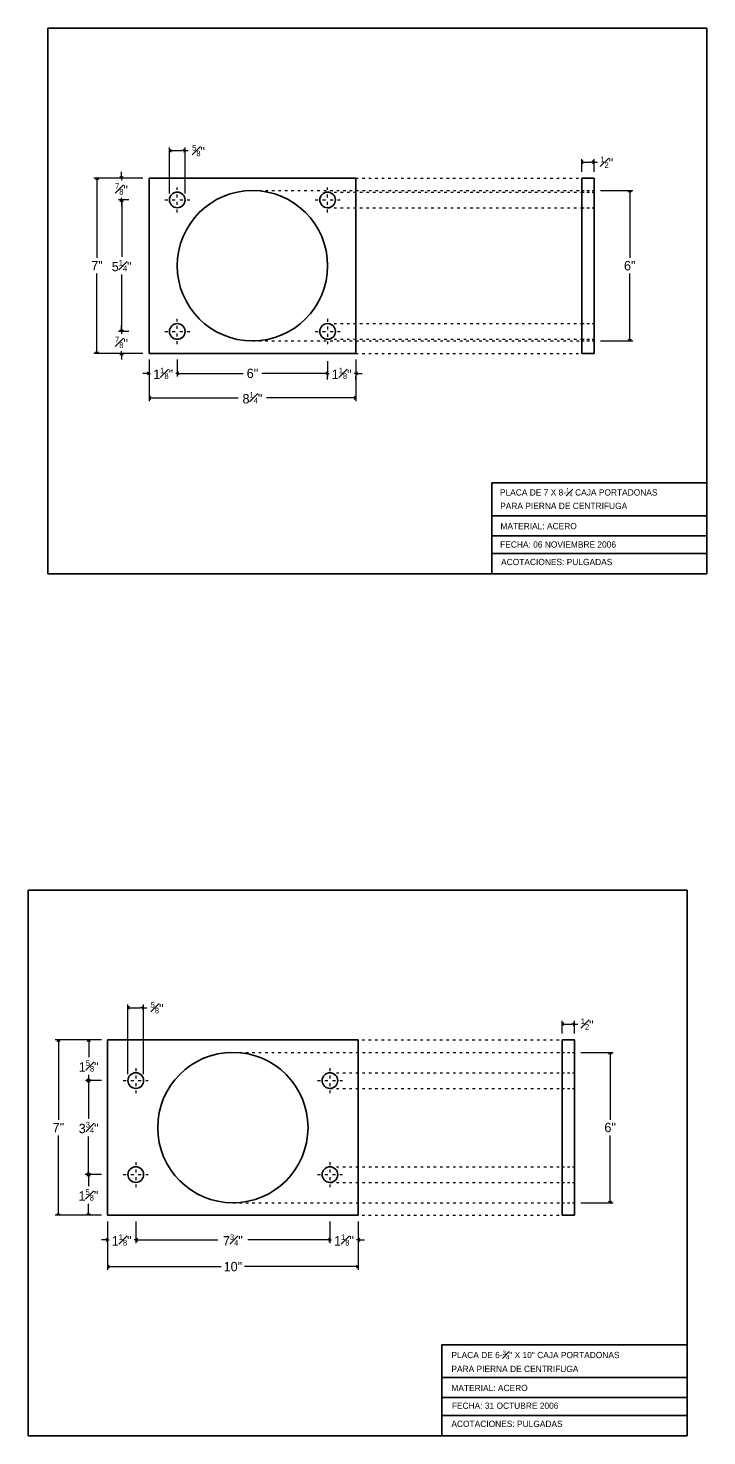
# Model space of a CAD drawing. Header units: inches. Extents: x 52.9 to 123.8, y 128.3 to 184.5.
# Drawn here: x 52.9 to 80, y 128.3 to 184.5 of the extents above; entities that cross this region are included whole.
import ezdxf

# ---------------------------------------------------------------- set-up
doc = ezdxf.new("R2010")
doc.units = ezdxf.units.IN
doc.linetypes.add('ACAD_ISO03W100', pattern=[30, 12, -18])
doc.linetypes.add('PUNTOS2', pattern=[3.175, 0, -3.175])
doc.layers.get('0').update_dxf_attribs({"lineweight": 35})
doc.layers.get('Defpoints').update_dxf_attribs({"color": 253})
for name, color, linetype in [('CAPA1', 7, 'ACAD_ISO03W100'), ('Capa5', 7, 'PUNTOS2'), ('COTAS', 7, 'Continuous'), ('LETRAS', 7, 'Continuous')]:
    doc.layers.add(name, color=color, linetype=linetype)
doc.dimstyles.new('ISO-25', dxfattribs={"dimtxt": 0.375, "dimasz": 0.125, "dimexe": 0.125, "dimexo": 0.25, "dimgap": 0.125, "dimtad": 0, "dimtih": 1, "dimtoh": 1, "dimdec": 7, "dimdsep": 46, "dimlunit": 4, "dimtxsty": 'Standard', "dimblk": 'OPEN90', "dimcen": 0, "dimadec": 0, "dimazin": 0, "dimtfac": 0.6, "dimtdec": 7, "dimtmove": 0, "dimatfit": 3, "dimfxl": 0, "dimfrac": 1, "dimarcsym": 0})

# ---------------------------------------------------------------- blocks, each defined once
blk = doc.blocks.new('_Open90')
at = {"color": 0, "linetype": 'ByBlock', "lineweight": -2}
for p, q in [((0, 0), (-1, 0)), ((-0.5, 0.5), (0, 0)), ((0, 0), (-0.5, -0.5))]:
    blk.add_line(p, q, dxfattribs=at)
blk = doc.blocks.new('*D7')
at = {"layer": 'COTAS', "color": 0, "lineweight": -2}
for p, q in [((75.759, 177.977), (77.051, 177.977)), ((76.926, 177.852), (76.926, 175.289)), ((76.926, 172.102), (76.926, 174.664)), ((75.759, 171.977), (77.051, 171.977))]:
    blk.add_line(p, q, dxfattribs=at)
at = {"layer": 'Defpoints', "color": 0}
for p in [(75.509, 177.977), (75.509, 171.977), (76.926, 171.977)]:
    blk.add_point(p, dxfattribs=at)
at = {"layer": 'COTAS', "color": 0, "lineweight": -2, "xscale": 0.125, "yscale": 0.125, "zscale": 0.125}
for p, rotation in [((76.926, 177.977), 90), ((76.926, 171.977), 270)]:
    blk.add_blockref('_Open90', p, dxfattribs=dict(at, rotation=rotation))
at = {"layer": 'COTAS', "color": 0, "insert": (76.926, 174.977), "char_height": 0.375, "attachment_point": 5}
blk.add_mtext('6"', dxfattribs=at)
blk = doc.blocks.new('*D8')
at = {"layer": 'COTAS', "color": 0, "lineweight": -2}
for p, q in [((57.491, 178.477), (55.536, 178.477)), ((55.661, 178.352), (55.661, 175.289)), ((55.661, 171.602), (55.661, 174.664)), ((57.491, 171.477), (55.536, 171.477))]:
    blk.add_line(p, q, dxfattribs=at)
at = {"layer": 'Defpoints', "color": 0}
for p in [(57.741, 178.477), (55.661, 171.477), (57.741, 171.477)]:
    blk.add_point(p, dxfattribs=at)
at = {"layer": 'COTAS', "color": 0, "lineweight": -2, "xscale": 0.125, "yscale": 0.125, "zscale": 0.125}
for p, rotation in [((55.661, 178.477), 90), ((55.661, 171.477), 270)]:
    blk.add_blockref('_Open90', p, dxfattribs=dict(at, rotation=rotation))
at = {"layer": 'COTAS', "color": 0, "insert": (55.661, 174.977), "char_height": 0.375, "attachment_point": 5}
blk.add_mtext('7"', dxfattribs=at)
blk = doc.blocks.new('*D9')
at = {"layer": 'COTAS', "color": 0, "lineweight": -2}
for p, q in [((57.741, 171.227), (57.741, 169.577)), ((65.991, 171.227), (65.991, 169.577)), ((57.866, 169.702), (61.303, 169.702)), ((65.866, 169.702), (62.428, 169.702))]:
    blk.add_line(p, q, dxfattribs=at)
at = {"layer": 'Defpoints', "color": 0}
for p in [(57.741, 171.477), (65.991, 171.477), (65.991, 169.702)]:
    blk.add_point(p, dxfattribs=at)
at = {"layer": 'COTAS', "color": 0, "lineweight": -2, "xscale": 0.125, "yscale": 0.125, "zscale": 0.125, "rotation": 180}
blk.add_blockref('_Open90', (57.741, 169.702), dxfattribs=at)
at = {"layer": 'COTAS', "color": 0, "lineweight": -2, "xscale": 0.125, "yscale": 0.125, "zscale": 0.125}
blk.add_blockref('_Open90', (65.991, 169.702), dxfattribs=at)
at = {"layer": 'COTAS', "color": 0, "insert": (61.866, 169.702), "char_height": 0.375, "attachment_point": 5}
blk.add_mtext('8{\\H0.600000x;\\S1#4;}"', dxfattribs=at)
blk = doc.blocks.new('*D10')
at = {"layer": 'COTAS', "color": 0, "lineweight": -2}
for p, q in [((75.009, 178.727), (75.009, 179.232)), ((75.509, 178.727), (75.509, 179.232)), ((75.134, 179.107), (75.384, 179.107)), ((75.509, 179.107), (75.634, 179.107))]:
    blk.add_line(p, q, dxfattribs=at)
at = {"layer": 'Defpoints', "color": 0}
for p in [(75.509, 179.107), (75.009, 178.477), (75.509, 178.477)]:
    blk.add_point(p, dxfattribs=at)
at = {"layer": 'COTAS', "color": 0, "lineweight": -2, "xscale": 0.125, "yscale": 0.125, "zscale": 0.125, "rotation": 180}
blk.add_blockref('_Open90', (75.009, 179.107), dxfattribs=at)
at = {"layer": 'COTAS', "color": 0, "lineweight": -2, "xscale": 0.125, "yscale": 0.125, "zscale": 0.125}
blk.add_blockref('_Open90', (75.509, 179.107), dxfattribs=at)
at = {"layer": 'COTAS', "color": 0, "insert": (76.009, 179.107), "char_height": 0.375, "attachment_point": 5}
blk.add_mtext('{\\H0.600000x;\\S1#2;}"', dxfattribs=at)
blk = doc.blocks.new('*D11')
at = {"layer": 'COTAS', "color": 0, "lineweight": -2}
for p, q in [((57.741, 171.227), (57.741, 170.556)), ((58.866, 171.227), (58.866, 170.556)), ((57.616, 170.681), (57.491, 170.681)), ((57.741, 170.681), (57.803, 170.681)), ((58.866, 170.681), (58.803, 170.681)), ((58.991, 170.681), (59.116, 170.681))]:
    blk.add_line(p, q, dxfattribs=at)
at = {"layer": 'Defpoints', "color": 0}
for p in [(57.741, 171.477), (58.866, 171.477), (58.866, 170.681)]:
    blk.add_point(p, dxfattribs=at)
at = {"layer": 'COTAS', "color": 0, "lineweight": -2, "xscale": 0.125, "yscale": 0.125, "zscale": 0.125}
blk.add_blockref('_Open90', (57.741, 170.681), dxfattribs=at)
at = {"layer": 'COTAS', "color": 0, "lineweight": -2, "xscale": 0.125, "yscale": 0.125, "zscale": 0.125, "rotation": 180}
blk.add_blockref('_Open90', (58.866, 170.681), dxfattribs=at)
at = {"layer": 'COTAS', "color": 0, "insert": (58.303, 170.681), "char_height": 0.375, "attachment_point": 5}
blk.add_mtext('1{\\H0.600000x;\\S1#8;}"', dxfattribs=at)
blk = doc.blocks.new('*D12')
at = {"layer": 'COTAS', "color": 0, "lineweight": -2}
for p, q in [((64.741, 170.679), (64.616, 170.679)), ((64.866, 170.679), (64.928, 170.679)), ((64.866, 170.431), (64.866, 170.554)), ((65.991, 170.679), (65.928, 170.679)), ((65.991, 170.431), (65.991, 170.554)), ((66.116, 170.679), (66.241, 170.679))]:
    blk.add_line(p, q, dxfattribs=at)
at = {"layer": 'Defpoints', "color": 0}
for p in [(64.866, 170.681), (65.991, 170.681), (65.991, 170.679)]:
    blk.add_point(p, dxfattribs=at)
at = {"layer": 'COTAS', "color": 0, "lineweight": -2, "xscale": 0.125, "yscale": 0.125, "zscale": 0.125}
blk.add_blockref('_Open90', (64.866, 170.679), dxfattribs=at)
at = {"layer": 'COTAS', "color": 0, "lineweight": -2, "xscale": 0.125, "yscale": 0.125, "zscale": 0.125, "rotation": 180}
blk.add_blockref('_Open90', (65.991, 170.679), dxfattribs=at)
at = {"layer": 'COTAS', "color": 0, "insert": (65.428, 170.679), "char_height": 0.375, "attachment_point": 5}
blk.add_mtext('1{\\H0.600000x;\\S1#8;}"', dxfattribs=at)
blk = doc.blocks.new('*D13')
at = {"layer": 'COTAS', "color": 0, "lineweight": -2}
for p, q in [((58.866, 171.164), (58.866, 170.554)), ((64.866, 171.164), (64.866, 170.554)), ((58.991, 170.679), (61.491, 170.679)), ((64.741, 170.679), (62.241, 170.679))]:
    blk.add_line(p, q, dxfattribs=at)
at = {"layer": 'Defpoints', "color": 0}
for p in [(58.866, 171.414), (64.866, 171.414), (64.866, 170.679)]:
    blk.add_point(p, dxfattribs=at)
at = {"layer": 'COTAS', "color": 0, "lineweight": -2, "xscale": 0.125, "yscale": 0.125, "zscale": 0.125, "rotation": 180}
blk.add_blockref('_Open90', (58.866, 170.679), dxfattribs=at)
at = {"layer": 'COTAS', "color": 0, "lineweight": -2, "xscale": 0.125, "yscale": 0.125, "zscale": 0.125}
blk.add_blockref('_Open90', (64.866, 170.679), dxfattribs=at)
at = {"layer": 'COTAS', "color": 0, "insert": (61.866, 170.679), "char_height": 0.375, "attachment_point": 5}
blk.add_mtext('6"', dxfattribs=at)
blk = doc.blocks.new('*D14')
at = {"layer": 'COTAS', "color": 0, "lineweight": -2}
for p, q in [((56.929, 177.602), (56.521, 177.602)), ((56.646, 177.477), (56.646, 175.327)), ((56.646, 172.477), (56.646, 174.627)), ((56.929, 172.352), (56.521, 172.352))]:
    blk.add_line(p, q, dxfattribs=at)
at = {"layer": 'Defpoints', "color": 0}
for p in [(57.179, 177.602), (56.646, 172.352), (57.179, 172.352)]:
    blk.add_point(p, dxfattribs=at)
at = {"layer": 'COTAS', "color": 0, "lineweight": -2, "xscale": 0.125, "yscale": 0.125, "zscale": 0.125}
for p, rotation in [((56.646, 177.602), 90), ((56.646, 172.352), 270)]:
    blk.add_blockref('_Open90', p, dxfattribs=dict(at, rotation=rotation))
at = {"layer": 'COTAS', "color": 0, "insert": (56.646, 174.977), "char_height": 0.375, "attachment_point": 5}
blk.add_mtext('5{\\H0.600000x;\\S1#4;}"', dxfattribs=at)
blk = doc.blocks.new('*D15')
at = {"layer": 'COTAS', "color": 0, "lineweight": -2}
for p, q in [((56.638, 178.602), (56.638, 178.727)), ((56.866, 178.477), (56.513, 178.477)), ((56.638, 178.477), (56.638, 178.389)), ((56.866, 177.602), (56.513, 177.602)), ((56.638, 177.602), (56.638, 177.689)), ((56.638, 177.477), (56.638, 177.352))]:
    blk.add_line(p, q, dxfattribs=at)
at = {"layer": 'Defpoints', "color": 0}
for p in [(56.638, 178.477), (57.116, 178.477), (57.116, 177.602)]:
    blk.add_point(p, dxfattribs=at)
at = {"layer": 'COTAS', "color": 0, "lineweight": -2, "xscale": 0.125, "yscale": 0.125, "zscale": 0.125}
for p, rotation in [((56.638, 178.477), 270), ((56.638, 177.602), 90)]:
    blk.add_blockref('_Open90', p, dxfattribs=dict(at, rotation=rotation))
at = {"layer": 'COTAS', "color": 0, "insert": (56.638, 178.039), "char_height": 0.375, "attachment_point": 5}
blk.add_mtext('{\\H0.600000x;\\S7#8;}"', dxfattribs=at)
blk = doc.blocks.new('*D16')
at = {"layer": 'COTAS', "color": 0, "lineweight": -2}
for p, q in [((56.638, 172.477), (56.638, 172.602)), ((56.866, 172.352), (56.513, 172.352)), ((56.638, 172.352), (56.638, 172.264)), ((56.866, 171.477), (56.513, 171.477)), ((56.638, 171.477), (56.638, 171.564)), ((56.638, 171.352), (56.638, 171.227))]:
    blk.add_line(p, q, dxfattribs=at)
at = {"layer": 'Defpoints', "color": 0}
for p in [(57.116, 172.352), (56.638, 171.477), (57.116, 171.477)]:
    blk.add_point(p, dxfattribs=at)
at = {"layer": 'COTAS', "color": 0, "lineweight": -2, "xscale": 0.125, "yscale": 0.125, "zscale": 0.125}
for p, rotation in [((56.638, 172.352), 270), ((56.638, 171.477), 90)]:
    blk.add_blockref('_Open90', p, dxfattribs=dict(at, rotation=rotation))
at = {"layer": 'COTAS', "color": 0, "insert": (56.638, 171.914), "char_height": 0.375, "attachment_point": 5}
blk.add_mtext('{\\H0.600000x;\\S7#8;}"', dxfattribs=at)
blk = doc.blocks.new('*D17')
at = {"layer": 'COTAS', "color": 0, "lineweight": -2}
for p, q in [((58.553, 177.852), (58.553, 179.694)), ((58.678, 179.569), (59.053, 179.569)), ((59.178, 177.852), (59.178, 179.694)), ((59.178, 179.569), (59.303, 179.569))]:
    blk.add_line(p, q, dxfattribs=at)
at = {"layer": 'Defpoints', "color": 0}
for p in [(59.178, 179.569), (58.553, 177.602), (59.178, 177.602)]:
    blk.add_point(p, dxfattribs=at)
at = {"layer": 'COTAS', "color": 0, "lineweight": -2, "xscale": 0.125, "yscale": 0.125, "zscale": 0.125, "rotation": 180}
blk.add_blockref('_Open90', (58.553, 179.569), dxfattribs=at)
at = {"layer": 'COTAS', "color": 0, "lineweight": -2, "xscale": 0.125, "yscale": 0.125, "zscale": 0.125}
blk.add_blockref('_Open90', (59.178, 179.569), dxfattribs=at)
at = {"layer": 'COTAS', "color": 0, "insert": (59.716, 179.569), "char_height": 0.375, "attachment_point": 5}
blk.add_mtext('{\\H0.600000x;\\S5#8;}"', dxfattribs=at)
blk = doc.blocks.new('*D22')
at = {"layer": 'COTAS', "color": 0, "lineweight": -2}
for p, q in [((56.897, 142.704), (56.897, 145.488)), ((57.022, 145.363), (57.397, 145.363)), ((57.522, 142.704), (57.522, 145.488)), ((57.522, 145.363), (57.647, 145.363))]:
    blk.add_line(p, q, dxfattribs=at)
at = {"layer": 'Defpoints', "color": 0}
for p in [(57.522, 145.363), (56.897, 142.454), (57.522, 142.454)]:
    blk.add_point(p, dxfattribs=at)
at = {"layer": 'COTAS', "color": 0, "lineweight": -2, "xscale": 0.125, "yscale": 0.125, "zscale": 0.125, "rotation": 180}
blk.add_blockref('_Open90', (56.897, 145.363), dxfattribs=at)
at = {"layer": 'COTAS', "color": 0, "lineweight": -2, "xscale": 0.125, "yscale": 0.125, "zscale": 0.125}
blk.add_blockref('_Open90', (57.522, 145.363), dxfattribs=at)
at = {"layer": 'COTAS', "color": 0, "insert": (58.06, 145.363), "char_height": 0.375, "attachment_point": 5}
blk.add_mtext('{\\H0.600000x;\\S5#8;}"', dxfattribs=at)
blk = doc.blocks.new('*D18')
at = {"layer": 'COTAS', "color": 0, "lineweight": -2}
for p, q in [((56.085, 136.766), (56.085, 134.903)), ((66.085, 136.766), (66.085, 134.903)), ((56.21, 135.028), (60.616, 135.028)), ((65.96, 135.028), (61.554, 135.028))]:
    blk.add_line(p, q, dxfattribs=at)
at = {"layer": 'Defpoints', "color": 0}
for p in [(56.085, 137.016), (66.085, 137.016), (66.085, 135.028)]:
    blk.add_point(p, dxfattribs=at)
at = {"layer": 'COTAS', "color": 0, "lineweight": -2, "xscale": 0.125, "yscale": 0.125, "zscale": 0.125, "rotation": 180}
blk.add_blockref('_Open90', (56.085, 135.028), dxfattribs=at)
at = {"layer": 'COTAS', "color": 0, "lineweight": -2, "xscale": 0.125, "yscale": 0.125, "zscale": 0.125}
blk.add_blockref('_Open90', (66.085, 135.028), dxfattribs=at)
at = {"layer": 'COTAS', "color": 0, "insert": (61.085, 135.028), "char_height": 0.375, "attachment_point": 5}
blk.add_mtext('10"', dxfattribs=at)
blk = doc.blocks.new('*D19')
at = {"layer": 'COTAS', "color": 0, "lineweight": -2}
for p, q in [((55.772, 144.079), (53.995, 144.079)), ((54.12, 143.954), (54.12, 140.891)), ((54.12, 137.204), (54.12, 140.266)), ((55.772, 137.079), (53.995, 137.079))]:
    blk.add_line(p, q, dxfattribs=at)
at = {"layer": 'Defpoints', "color": 0}
for p in [(56.022, 144.079), (54.12, 137.079), (56.022, 137.079)]:
    blk.add_point(p, dxfattribs=at)
at = {"layer": 'COTAS', "color": 0, "lineweight": -2, "xscale": 0.125, "yscale": 0.125, "zscale": 0.125}
for p, rotation in [((54.12, 144.079), 90), ((54.12, 137.079), 270)]:
    blk.add_blockref('_Open90', p, dxfattribs=dict(at, rotation=rotation))
at = {"layer": 'COTAS', "color": 0, "insert": (54.12, 140.579), "char_height": 0.375, "attachment_point": 5}
blk.add_mtext('7"', dxfattribs=at)
blk = doc.blocks.new('*D20')
at = {"layer": 'COTAS', "color": 0, "lineweight": -2}
for p, q in [((55.772, 142.454), (55.203, 142.454)), ((55.328, 142.329), (55.328, 140.929)), ((55.328, 138.829), (55.328, 140.229)), ((55.772, 138.704), (55.203, 138.704))]:
    blk.add_line(p, q, dxfattribs=at)
at = {"layer": 'Defpoints', "color": 0}
for p in [(55.328, 142.454), (56.022, 142.454), (56.022, 138.704)]:
    blk.add_point(p, dxfattribs=at)
at = {"layer": 'COTAS', "color": 0, "lineweight": -2, "xscale": 0.125, "yscale": 0.125, "zscale": 0.125}
for p, rotation in [((55.328, 142.454), 90), ((55.328, 138.704), 270)]:
    blk.add_blockref('_Open90', p, dxfattribs=dict(at, rotation=rotation))
at = {"layer": 'COTAS', "color": 0, "insert": (55.328, 140.579), "char_height": 0.375, "attachment_point": 5}
blk.add_mtext('3{\\H0.600000x;\\S3#4;}"', dxfattribs=at)
blk = doc.blocks.new('*D23')
at = {"layer": 'COTAS', "color": 0, "lineweight": -2}
for p, q in [((55.835, 144.079), (55.204, 144.079)), ((55.329, 143.954), (55.329, 143.388)), ((55.835, 142.454), (55.204, 142.454)), ((55.329, 142.579), (55.329, 142.688))]:
    blk.add_line(p, q, dxfattribs=at)
at = {"layer": 'Defpoints', "color": 0}
for p in [(56.085, 144.079), (55.329, 142.454), (56.085, 142.454)]:
    blk.add_point(p, dxfattribs=at)
at = {"layer": 'COTAS', "color": 0, "lineweight": -2, "xscale": 0.125, "yscale": 0.125, "zscale": 0.125}
for p, rotation in [((55.329, 144.079), 90), ((55.329, 142.454), 270)]:
    blk.add_blockref('_Open90', p, dxfattribs=dict(at, rotation=rotation))
at = {"layer": 'COTAS', "color": 0, "insert": (55.329, 143.038), "char_height": 0.375, "attachment_point": 5}
blk.add_mtext('1{\\H0.600000x;\\S5#8;}"', dxfattribs=at)
blk = doc.blocks.new('*D24')
at = {"layer": 'COTAS', "color": 0, "lineweight": -2}
for p, q in [((55.835, 138.704), (55.195, 138.704)), ((55.32, 138.579), (55.32, 138.241)), ((55.32, 137.204), (55.32, 137.541)), ((55.835, 137.079), (55.195, 137.079))]:
    blk.add_line(p, q, dxfattribs=at)
at = {"layer": 'Defpoints', "color": 0}
for p in [(55.32, 138.704), (56.085, 138.704), (56.085, 137.079)]:
    blk.add_point(p, dxfattribs=at)
at = {"layer": 'COTAS', "color": 0, "lineweight": -2, "xscale": 0.125, "yscale": 0.125, "zscale": 0.125}
for p, rotation in [((55.32, 138.704), 90), ((55.32, 137.079), 270)]:
    blk.add_blockref('_Open90', p, dxfattribs=dict(at, rotation=rotation))
at = {"layer": 'COTAS', "color": 0, "insert": (55.32, 137.891), "char_height": 0.375, "attachment_point": 5}
blk.add_mtext('1{\\H0.600000x;\\S5#8;}"', dxfattribs=at)
blk = doc.blocks.new('*D21')
at = {"layer": 'COTAS', "color": 0, "lineweight": -2}
for p, q in [((57.21, 136.766), (57.21, 135.97)), ((64.96, 136.766), (64.96, 135.97)), ((57.335, 136.095), (60.485, 136.095)), ((64.835, 136.095), (61.685, 136.095))]:
    blk.add_line(p, q, dxfattribs=at)
at = {"layer": 'Defpoints', "color": 0}
for p in [(57.21, 137.016), (64.96, 137.016), (64.96, 136.095)]:
    blk.add_point(p, dxfattribs=at)
at = {"layer": 'COTAS', "color": 0, "lineweight": -2, "xscale": 0.125, "yscale": 0.125, "zscale": 0.125, "rotation": 180}
blk.add_blockref('_Open90', (57.21, 136.095), dxfattribs=at)
at = {"layer": 'COTAS', "color": 0, "lineweight": -2, "xscale": 0.125, "yscale": 0.125, "zscale": 0.125}
blk.add_blockref('_Open90', (64.96, 136.095), dxfattribs=at)
at = {"layer": 'COTAS', "color": 0, "insert": (61.085, 136.095), "char_height": 0.375, "attachment_point": 5}
blk.add_mtext('7{\\H0.600000x;\\S3#4;}"', dxfattribs=at)
blk = doc.blocks.new('*D25')
at = {"layer": 'COTAS', "color": 0, "lineweight": -2}
for p, q in [((56.085, 136.829), (56.085, 135.971)), ((57.21, 136.829), (57.21, 135.971)), ((55.96, 136.096), (55.835, 136.096)), ((56.085, 136.096), (56.147, 136.096)), ((57.21, 136.096), (57.147, 136.096)), ((57.335, 136.096), (57.46, 136.096))]:
    blk.add_line(p, q, dxfattribs=at)
at = {"layer": 'Defpoints', "color": 0}
for p in [(56.085, 137.079), (57.21, 137.079), (57.21, 136.096)]:
    blk.add_point(p, dxfattribs=at)
at = {"layer": 'COTAS', "color": 0, "lineweight": -2, "xscale": 0.125, "yscale": 0.125, "zscale": 0.125}
blk.add_blockref('_Open90', (56.085, 136.096), dxfattribs=at)
at = {"layer": 'COTAS', "color": 0, "lineweight": -2, "xscale": 0.125, "yscale": 0.125, "zscale": 0.125, "rotation": 180}
blk.add_blockref('_Open90', (57.21, 136.096), dxfattribs=at)
at = {"layer": 'COTAS', "color": 0, "insert": (56.647, 136.096), "char_height": 0.375, "attachment_point": 5}
blk.add_mtext('1{\\H0.600000x;\\S1#8;}"', dxfattribs=at)
blk = doc.blocks.new('*D26')
at = {"layer": 'COTAS', "color": 0, "lineweight": -2}
for p, q in [((64.96, 136.829), (64.96, 135.971)), ((66.085, 136.829), (66.085, 135.971)), ((64.835, 136.096), (64.71, 136.096)), ((64.96, 136.096), (65.022, 136.096)), ((66.085, 136.096), (66.022, 136.096)), ((66.21, 136.096), (66.335, 136.096))]:
    blk.add_line(p, q, dxfattribs=at)
at = {"layer": 'Defpoints', "color": 0}
for p in [(64.96, 137.079), (66.085, 137.079), (64.96, 136.096)]:
    blk.add_point(p, dxfattribs=at)
at = {"layer": 'COTAS', "color": 0, "lineweight": -2, "xscale": 0.125, "yscale": 0.125, "zscale": 0.125}
blk.add_blockref('_Open90', (64.96, 136.096), dxfattribs=at)
at = {"layer": 'COTAS', "color": 0, "lineweight": -2, "xscale": 0.125, "yscale": 0.125, "zscale": 0.125, "rotation": 180}
blk.add_blockref('_Open90', (66.085, 136.096), dxfattribs=at)
at = {"layer": 'COTAS', "color": 0, "insert": (65.522, 136.096), "char_height": 0.375, "attachment_point": 5}
blk.add_mtext('1{\\H0.600000x;\\S1#8;}"', dxfattribs=at)
blk = doc.blocks.new('*D27')
at = {"layer": 'COTAS', "color": 0, "lineweight": -2}
for p, q in [((74.228, 144.329), (74.228, 144.834)), ((74.353, 144.709), (74.603, 144.709)), ((74.728, 144.329), (74.728, 144.834)), ((74.728, 144.709), (74.853, 144.709))]:
    blk.add_line(p, q, dxfattribs=at)
at = {"layer": 'Defpoints', "color": 0}
for p in [(74.728, 144.709), (74.228, 144.079), (74.728, 144.079)]:
    blk.add_point(p, dxfattribs=at)
at = {"layer": 'COTAS', "color": 0, "lineweight": -2, "xscale": 0.125, "yscale": 0.125, "zscale": 0.125, "rotation": 180}
blk.add_blockref('_Open90', (74.228, 144.709), dxfattribs=at)
at = {"layer": 'COTAS', "color": 0, "lineweight": -2, "xscale": 0.125, "yscale": 0.125, "zscale": 0.125}
blk.add_blockref('_Open90', (74.728, 144.709), dxfattribs=at)
at = {"layer": 'COTAS', "color": 0, "insert": (75.228, 144.709), "char_height": 0.375, "attachment_point": 5}
blk.add_mtext('{\\H0.600000x;\\S1#2;}"', dxfattribs=at)
blk = doc.blocks.new('*D28')
at = {"layer": 'COTAS', "color": 0, "lineweight": -2}
for p, q in [((74.978, 143.579), (76.27, 143.579)), ((76.145, 143.454), (76.145, 140.891)), ((76.145, 137.704), (76.145, 140.266)), ((74.978, 137.579), (76.27, 137.579))]:
    blk.add_line(p, q, dxfattribs=at)
at = {"layer": 'Defpoints', "color": 0}
for p in [(74.728, 143.579), (74.728, 137.579), (76.145, 137.579)]:
    blk.add_point(p, dxfattribs=at)
at = {"layer": 'COTAS', "color": 0, "lineweight": -2, "xscale": 0.125, "yscale": 0.125, "zscale": 0.125}
for p, rotation in [((76.145, 143.579), 90), ((76.145, 137.579), 270)]:
    blk.add_blockref('_Open90', p, dxfattribs=dict(at, rotation=rotation))
at = {"layer": 'COTAS', "color": 0, "insert": (76.145, 140.579), "char_height": 0.375, "attachment_point": 5}
blk.add_mtext('6"', dxfattribs=at)

msp = doc.modelspace()

# ---------------------------------------------------------------- linework, layer by layer
for p, q in [((53.6932751, 184.45777304), (53.6932751, 162.67326452)), ((53.6932751, 184.45777304), (80.00571602, 184.45777304)), ((80.00571602, 184.45777304), (80.00571602, 182.90944851)), ((80.00571602, 182.90944851), (80.00571602, 180.61886071)), ((80.00571602, 180.61886071), (80.00571602, 162.67326452)), ((57.74055584, 174.97675601), (57.74055584, 178.47675601)), ((65.99055584, 178.47675601), (57.74055584, 178.47675601)), ((65.99055584, 171.47675601), (65.99055584, 178.47675601)), ((75.00907213, 178.47675601), (75.50907213, 178.47675601)), ((75.00907213, 171.47675601), (75.00907213, 178.47675601)), ((75.50907213, 178.47675601), (75.50907213, 171.47675601)), ((57.74055584, 174.97675601), (57.74055584, 171.47675601)), ((57.74055584, 171.47675601), (65.99055584, 171.47675601)), ((75.50907213, 171.47675601), (75.00907213, 171.47675601)), ((71.4176952, 165.85771251), (71.4176952, 166.30850243)), ((71.4176952, 166.30850243), (80.00571602, 166.30850243)), ((71.4176952, 165.85771251), (71.4176952, 162.67326452)), ((71.43635941, 164.9998371), (71.4176952, 164.9998371)), ((71.43635941, 164.9998371), (80.00571602, 164.9998371)), ((71.47368765, 164.19791006), (71.4176952, 164.19791006)), ((71.47368765, 164.19791006), (80.00571602, 164.19791006)), ((80.00571602, 162.67326452), (80.00571602, 164.5856016)), ((80.00571602, 163.60211169), (80.00571602, 164.09873867)), ((80.00571602, 163.3631646), (80.00571602, 164.02677356)), ((80.00571602, 163.15616091), (80.00571602, 163.69332887)), ((80.00571602, 163.69332887), (80.00571602, 163.60211169)), ((71.49235177, 163.48923037), (71.4176952, 163.48923037)), ((71.49235177, 163.48923037), (80.00571602, 163.48923037)), ((80.00571602, 162.67326452), (80.00571602, 163.15616091)), ((53.6932751, 162.67326452), (80.00571602, 162.67326452)), ((52.91267998, 150.0598186), (79.22512089, 150.0598186)), ((52.91267998, 150.0598186), (52.91267998, 128.27531008)), ((79.22512089, 150.0598186), (79.22512089, 148.51149407)), ((79.22512089, 148.51149407), (79.22512089, 146.22090627)), ((79.22512089, 146.22090627), (79.22512089, 128.27531008)), ((56.08496071, 144.07880157), (56.08496071, 137.07880157)), ((56.08496071, 144.07880157), (66.08496071, 144.07880157)), ((65.20996071, 144.07880157), (56.95996071, 144.07880157)), ((66.08496071, 137.07880157), (66.08496071, 144.07880157)), ((74.22847701, 137.07880157), (74.22847701, 144.07880157)), ((74.22847701, 144.07880157), (74.72847701, 144.07880157)), ((74.72847701, 144.07880157), (74.72847701, 137.07880157)), ((56.08496071, 137.07880157), (66.08496071, 137.07880157)), ((56.95996071, 137.07880157), (65.20996071, 137.07880157)), ((74.72847701, 137.07880157), (74.22847701, 137.07880157)), ((70.63710008, 131.91054799), (69.43290006, 131.91054799)), ((69.43290006, 131.91054799), (69.43290006, 128.27531008)), ((70.63710008, 131.91054799), (79.22512089, 131.91054799)), ((69.43290006, 130.60188266), (79.22512089, 130.60188266)), ((70.65576428, 130.60188266), (70.63710008, 130.60188266)), ((70.65576428, 130.60188266), (70.63710008, 130.60188266)), ((70.63710008, 130.60188266), (79.22512089, 130.60188266)), ((70.65576428, 130.60188266), (79.22512089, 130.60188266)), ((69.43290006, 129.79995562), (79.22512089, 129.79995562)), ((70.69309252, 129.79995562), (70.63710008, 129.79995562)), ((79.22512089, 128.27531008), (79.22512089, 130.18764716)), ((79.22512089, 129.20415725), (79.22512089, 129.70078423)), ((79.22512089, 128.96521016), (79.22512089, 129.62881912)), ((79.22512089, 129.29537444), (79.22512089, 129.20415725)), ((79.22512089, 128.75820647), (79.22512089, 129.29537444)), ((69.43290006, 129.09127593), (79.22512089, 129.09127593)), ((70.71175665, 129.09127593), (70.63710008, 129.09127593)), ((79.22512089, 128.27531008), (79.22512089, 128.75820647)), ((52.91267998, 128.27531008), (79.22512089, 128.27531008))]:
    msp.add_line(p, q)
for centre, radius in [((58.86555584, 177.60175601), 0.3125), ((61.86555584, 174.97675601), 3), ((64.86555584, 177.60175601), 0.3125), ((64.86555584, 177.60175601), 0.3125), ((58.86555584, 172.35175601), 0.3125), ((64.86555562, 172.3517558), 0.3125), ((61.08496071, 140.57880157), 3), ((57.20996071, 142.45380157), 0.3125), ((64.95996071, 142.45380157), 0.3125), ((57.20996071, 138.70380157), 0.3125), ((64.95996071, 138.70380157), 0.3125)]:
    msp.add_circle(centre, radius)
at = {"layer": 'CAPA1', "ltscale": 0.01}
for p, q in [((58.86555584, 177.10175601), (58.86555584, 178.10175601)), ((64.86555584, 177.10175601), (64.86555584, 178.10175601)), ((58.36555584, 177.60175601), (59.36555584, 177.60175601)), ((64.36555584, 177.60175601), (65.36555584, 177.60175601)), ((58.86555584, 171.85175601), (58.86555584, 172.85175601)), ((64.86555562, 172.8517558), (64.86555562, 171.8517558)), ((58.36555584, 172.35175601), (59.36555584, 172.35175601)), ((64.36555562, 172.3517558), (65.36555562, 172.3517558)), ((57.20996071, 142.95380157), (57.20996071, 141.95380157)), ((64.95996071, 142.95380157), (64.95996071, 141.95380157)), ((56.70996071, 142.45380157), (57.70996071, 142.45380157)), ((64.45996071, 142.45380157), (65.45996071, 142.45380157)), ((57.20996071, 139.20380157), (57.20996071, 138.20380157)), ((64.95996071, 139.20380157), (64.95996071, 138.20380157)), ((56.70996071, 138.70380157), (57.70996071, 138.70380157)), ((64.45996071, 138.70380157), (65.45996071, 138.70380157))]:
    msp.add_line(p, q, dxfattribs=at)
at = {"layer": 'CAPA1', "ltscale": 0.006}
for p, q in [((75.00907213, 177.97675601), (75.50907213, 177.97675601)), ((75.00907213, 177.91425601), (75.50907213, 177.91425601)), ((75.00907213, 177.28925601), (75.50907213, 177.28925601)), ((75.00907213, 172.66425601), (75.50907213, 172.66425601)), ((75.00907213, 172.03925601), (75.50907213, 172.03925601)), ((75.00907213, 171.97675601), (75.50907213, 171.97675601)), ((74.22847701, 143.57880157), (74.72847701, 143.57880157)), ((74.22847701, 142.76630157), (74.72847701, 142.76630157)), ((74.22847701, 142.14130157), (74.72847701, 142.14130157)), ((74.22847701, 139.01630157), (74.72847701, 139.01630157)), ((74.22847701, 138.39130157), (74.72847701, 138.39130157)), ((74.22847701, 137.57880157), (74.72847701, 137.57880157))]:
    msp.add_line(p, q, dxfattribs=at)
at = {"layer": 'Capa5', "ltscale": 0.05}
for p, q in [((65.99055584, 178.47675601), (75.00907213, 178.47675601)), ((61.86555584, 177.97675601), (75.00907213, 177.97675601)), ((64.86555584, 177.91425601), (75.00907213, 177.91425601)), ((64.86555584, 177.28925601), (75.00907213, 177.28925601)), ((64.86555584, 172.66425601), (75.00907213, 172.66425601)), ((61.86555584, 171.97675601), (75.00907213, 171.97675601)), ((64.86555584, 172.03925601), (75.00907213, 172.03925601)), ((65.99055584, 171.47675601), (75.00907213, 171.47675601)), ((65.20996071, 144.07880157), (74.22847701, 144.07880157)), ((61.08496071, 143.57880157), (74.22847701, 143.57880157)), ((64.95996071, 142.76630157), (74.22847701, 142.76630157)), ((64.95996071, 142.14130157), (74.22847701, 142.14130157)), ((64.95996071, 139.01630157), (74.22847701, 139.01630157)), ((64.95996071, 138.39130157), (74.22847701, 138.39130157)), ((61.08496071, 137.57880157), (74.22847701, 137.57880157)), ((65.20996071, 137.07880157), (74.22847701, 137.07880157))]:
    msp.add_line(p, q, dxfattribs=at)

# ---------------------------------------------------------------- texts
at = {"layer": 'LETRAS', "char_height": 0.25, "attachment_point": 1}
for s, insert, width in [('\\A1;PLACA DE 7 X 8-{\\H0.7x;\\S1#4;} CAJA PORTADONAS', (71.74622971, 166.10417084), 44.5888888889), ('PARA PIERNA DE CENTRIFUGA', (71.75535398, 165.51489574), 72.1555555556), ('MATERIAL: ACERO ', (71.76695669, 164.70882707), 54.7888888889), ('\\pt2.5;FECHA: 06 NOVIEMBRE 2006', (71.75381957, 163.97570231), 43.6), ('ACOTACIONES: PULGADAS', (71.79241193, 163.27638456), 55.7222222222), ('\\A1;PLACA DE 6-{\\H0.7x;\\S3#4;}" X 10" CAJA PORTADONAS', (69.80847741, 131.67626817), 44.5888888889), ('PARA PIERNA DE CENTRIFUGA', (69.80847741, 131.07137901), 72.1555555556), ('MATERIAL: ACERO ', (69.80847741, 130.31087264), 54.7888888889), ('\\pt2.5;FECHA: 31 OCTUBRE 2006', (69.82554917, 129.60379573), 43.6), ('ACOTACIONES: PULGADAS', (69.80847741, 128.87843013), 55.7222222222)]:
    msp.add_mtext(s, dxfattribs=dict(at, insert=insert, width=width))

# ---------------------------------------------------------------- dimensions: what is measured, and where the dimension line sits
at = {"layer": 'COTAS'}
for base, p1, p2, picture, middle in [((59.17805584, 179.56936265), (58.55305584, 177.60175601), (59.17805584, 177.60175601), '*D17', (59.71555584, 179.56936265)), ((75.50907213, 179.10656165), (75.00907213, 178.47675601), (75.50907213, 178.47675601), '*D10', (76.00907213, 179.10656165)), ((58.86555584, 170.68127423), (57.74055584, 171.47675601), (58.86555584, 171.47675601), '*D11', (58.30305584, 170.68127423)), ((64.86555562, 170.67902663), (58.86555584, 171.41425601), (64.86555562, 171.41425601), '*D13', (61.86555573, 170.67902663)), ((65.99055584, 170.67902663), (64.86555562, 170.68127423), (65.99055584, 170.68127423), '*D12', (65.42805573, 170.67902663)), ((57.52246071, 145.36265813), (56.89746071, 142.45380157), (57.52246071, 142.45380157), '*D22', (58.05996071, 145.36265813)), ((74.72847701, 144.70860721), (74.22847701, 144.07880157), (74.72847701, 144.07880157), '*D27', (75.22847701, 144.70860721)), ((57.20996071, 136.09599356), (56.08496071, 137.07880157), (57.20996071, 137.07880157), '*D25', (56.64746071, 136.09599356)), ((64.95996071, 136.09536559), (57.20996071, 137.01630157), (64.95996071, 137.01630157), '*D21', (61.08496071, 136.09536559)), ((64.95996071, 136.09599356), (66.08496071, 137.07880157), (64.95996071, 137.07880157), '*D26', (65.52246071, 136.09599356))]:
    dim = msp.add_linear_dim(base=base, p1=p1, p2=p2, dimstyle='ISO-25', dxfattribs=at)
    dim.commit()
    dim.dimension.update_dxf_attribs({"geometry": picture, "text_midpoint": middle})
for base, p1, p2, picture, middle in [((56.63835353, 178.47675601), (57.11613359, 177.60175601), (57.11613359, 178.47675601), '*D15', (56.63835353, 178.03925601)), ((55.66115121, 171.47675601), (57.74055584, 178.47675601), (57.74055584, 171.47675601), '*D8', (55.66115121, 174.97675601)), ((56.63835353, 171.47675601), (57.11613359, 172.35175601), (57.11613359, 171.47675601), '*D16', (56.63835353, 171.91425601)), ((54.11962175, 137.07880157), (56.02246071, 144.07880157), (56.02246071, 137.07880157), '*D19', (54.11962175, 140.57880157)), ((55.32862689, 142.45380157), (56.08496071, 144.07880157), (56.08496071, 142.45380157), '*D23', (55.32862689, 143.03791669)), ((55.32010203, 138.70380157), (56.08496071, 137.07880157), (56.08496071, 138.70380157), '*D24', (55.32010203, 137.89130157))]:
    dim = msp.add_linear_dim(base=base, p1=p1, p2=p2, angle=90, dimstyle='ISO-25', dxfattribs=at)
    dim.commit()
    dim.dimension.update_dxf_attribs({"geometry": picture, "text_midpoint": middle, "dimtype": 160})
for base, p1, p2, picture, middle in [((56.64597466, 172.35175601), (57.17863359, 177.60175601), (57.17863359, 172.35175601), '*D14', (56.64597466, 174.97675601)), ((76.92557887, 171.97675601), (75.50907213, 177.97675601), (75.50907213, 171.97675601), '*D7', (76.92557887, 174.97675601)), ((76.14498374, 137.57880157), (74.72847701, 143.57880157), (74.72847701, 137.57880157), '*D28', (76.14498374, 140.57880157)), ((55.32842341, 142.45380157), (56.02246071, 138.70380157), (56.02246071, 142.45380157), '*D20', (55.32842341, 140.57880157))]:
    dim = msp.add_linear_dim(base=base, p1=p1, p2=p2, angle=90, dimstyle='ISO-25', dxfattribs=at)
    dim.commit()
    dim.dimension.update_dxf_attribs({"geometry": picture, "text_midpoint": middle})
for base, p1, p2, picture, middle in [((65.99055584, 169.7019031), (57.74055584, 171.47675601), (65.99055584, 171.47675601), '*D9', (61.86555584, 169.7019031)), ((66.08496071, 135.02775195), (56.08496071, 137.01630157), (66.08496071, 137.01630157), '*D18', (61.08496071, 135.02775195))]:
    dim = msp.add_linear_dim(base=base, p1=p1, p2=p2, dimstyle='ISO-25', dxfattribs=at)
    dim.commit()
    dim.dimension.update_dxf_attribs({"geometry": picture, "text_midpoint": middle, "dimtype": 160})

doc.saveas('drawing.dxf')
